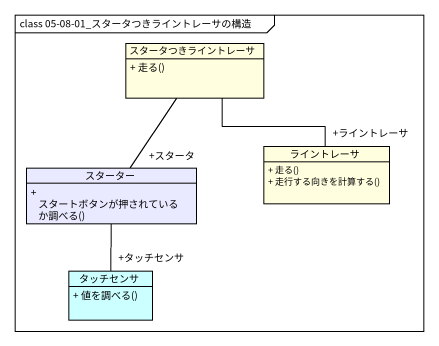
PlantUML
@startuml
mainframe class 05-08-01_スタータつきライントレーサの構造
hide circle
hide empty members
skinparam classAttributeIconSize 0
class スタータつきライントレーサ #FFFFE0 {
  + 走る()
}
class スターター #E9E9FF {
  + スタートボタンが押されているか調べる()
}
class ライントレーサ #FFFFE0 {
  + 走る()
  + 走行する向きを計算する()
}
class タッチセンサ #CCFFFF {
  + 値を調べる()
}
スタータつきライントレーサ -- "+スタータ" スターター
スタータつきライントレーサ -- "+ライントレーサ" ライントレーサ
スターター -- "+タッチセンサ" タッチセンサ
@enduml
